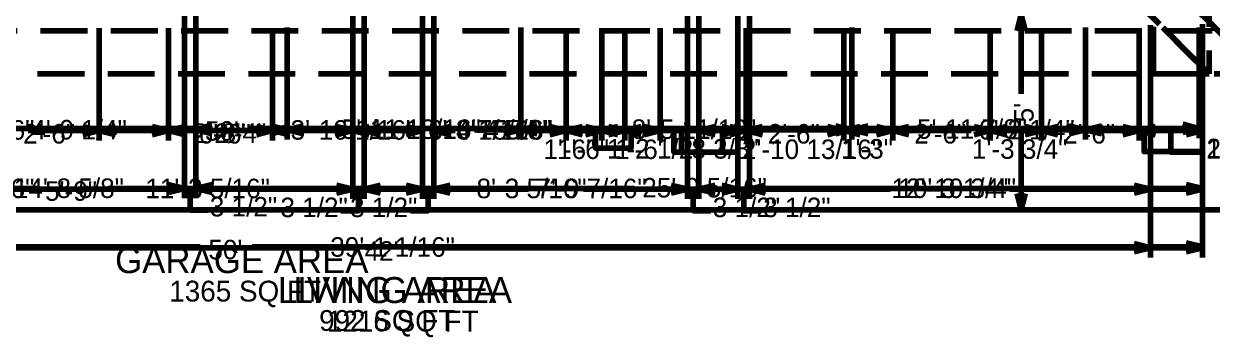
# Model space of a CAD drawing. Header units: inches. Extents: x -355 to 955, y -237 to 947.
# Drawn here: x 292.8 to 658, y -64 to 32.4 of the extents above; entities that cross this region are included whole.
import ezdxf

# ---------------------------------------------------------------- set-up
doc = ezdxf.new("R2010")
doc.units = ezdxf.units.IN
doc.header["$LTSCALE"] = 96
doc.header["$MEASUREMENT"] = 0
doc.linetypes.add('Dash', pattern=[0.225, 0.15, -0.075])
for name, color, linetype, lineweight, true_color in [('Dimensions-0', 7, 'Continuous', 158, 0x000080), ('Dimensions-1', 7, 'Continuous', 158, 0x000080), ('Dimensions-2', 7, 'Continuous', 158, 0x000080), ('Dimensions-3', 7, 'Continuous', 158, 0x000080), ('Footings-0', 7, 'Dash', 211, 0x000000), ('Roof Planes-2', 7, 'Dash', 211, 0x6fa455), ('Roof Planes-3', 7, 'Dash', 211, 0x6fa455), ('Room Labels-1', 7, 'Continuous', 158, 0x004080), ('Room Labels-2', 7, 'Continuous', 158, 0x004080), ('Room Labels-3', 7, 'Continuous', 158, 0x004080), ('Terrain Perimeter-1', 7, 'Continuous', 211, 0x004000)]:
    doc.layers.add(name, color=color, linetype=linetype, lineweight=lineweight, true_color=true_color)

msp = doc.modelspace()

# ---------------------------------------------------------------- linework, layer by layer
at = {"layer": 'Dimensions-0', "color": 176, "linetype": 'Continuous', "lineweight": 158, "true_color": 0x000080, "transparency": 33554687}
for p, q in [((653.95, -2.78), (653.95, 31.22)), ((345.96, 0.22), (53.95, 0.22)), ((361.94, 0.22), (653.95, 0.22))]:
    msp.add_line(p, q, dxfattribs=at)
at = {"layer": 'Dimensions-0', "transparency": 33554687}
for q in [(648.95, 1.47), (648.95, -1.03)]:
    msp.add_line((653.95, 0.22), q, dxfattribs=at)
at = {"layer": 'Dimensions-1', "color": 176, "linetype": 'Continuous', "lineweight": 158, "true_color": 0x000080, "transparency": 33554687}
for p, q in [((342.2, -21.25), (342.2, 37.72)), ((345.7, -21.25), (345.7, 37.72)), ((599.29, 10.87), (599.29, 35.22)), ((373.7, -3.25), (373.7, 31.27)), ((445.52, -3.25), (445.52, 31.27)), ((547.22, -3.25), (547.22, 31.27)), ((619.04, -3.25), (619.04, 31.27)), ((655, -3.25), (655, 32.22)), ((655, -21.25), (655, 32.22)), ((655, -39.25), (655, 32.22)), ((348.83, -0.25), (345.7, -0.25)), ((370.57, -0.25), (373.7, -0.25)), ((387.96, -0.25), (373.7, -0.25)), ((431.25, -0.25), (445.52, -0.25)), ((477.06, -0.25), (445.52, -0.25)), ((515.67, -0.25), (547.22, -0.25)), ((564.76, -0.25), (547.22, -0.25)), ((599.29, -0.43), (599.29, -24.78)), ((601.5, -0.25), (619.04, -0.25)), ((619.04, -0.25), (655, -0.25)), ((296.83, -18.25), (273.2, -18.25)), ((318.57, -18.25), (342.2, -18.25)), ((342.2, -18.25), (345.7, -18.25)), ((480.34, -18.25), (345.7, -18.25)), ((520.36, -18.25), (655, -18.25)), ((347.01, -36.25), (55, -36.25)), ((362.99, -36.25), (655, -36.25))]:
    msp.add_line(p, q, dxfattribs=at)
at = {"layer": 'Dimensions-1', "transparency": 33554687}
for p, q in [((345.7, -3.25), (345.7, 37.72)), ((599.29, 35.22), (598.04, 30.22)), ((599.29, 35.22), (600.54, 30.22)), ((345.7, -0.25), (350.7, 1)), ((373.7, -0.25), (368.7, 1)), ((373.7, -0.25), (378.7, 1)), ((445.52, -0.25), (440.52, 1)), ((445.52, -0.25), (450.52, 1)), ((547.22, -0.25), (542.22, 1)), ((547.22, -0.25), (552.22, 1)), ((619.04, -0.25), (614.04, 1)), ((619.04, -0.25), (624.04, 1)), ((655, -0.25), (650, 1)), ((345.7, -0.25), (350.7, -1.5)), ((373.7, -0.25), (368.7, -1.5)), ((373.7, -0.25), (378.7, -1.5)), ((445.52, -0.25), (440.52, -1.5)), ((445.52, -0.25), (450.52, -1.5)), ((547.22, -0.25), (542.22, -1.5)), ((547.22, -0.25), (552.22, -1.5)), ((619.04, -0.25), (614.04, -1.5)), ((619.04, -0.25), (624.04, -1.5)), ((655, -0.25), (650, -1.5)), ((342.2, -18.25), (337.2, -17)), ((342.2, -18.25), (337.2, -19.5)), ((345.7, -18.25), (350.7, -17)), ((345.7, -18.25), (350.7, -19.5)), ((655, -18.25), (650, -17)), ((655, -18.25), (650, -19.5)), ((599.29, -24.78), (598.04, -19.78)), ((599.29, -24.78), (600.54, -19.78)), ((655, -36.25), (650, -35)), ((655, -36.25), (650, -37.5))]:
    msp.add_line(p, q, dxfattribs=at)
at = {"layer": 'Dimensions-1', "color": 176, "linetype": 'Continuous', "lineweight": 158, "true_color": 0x000080, "transparency": 33554687}
for points in [[(655.61, -6.89), (637.02, -6.89), (637.02, -0.25)], [(349.35, -24.89), (343.95, -24.89), (343.95, -18.25)]]:
    msp.add_lwpolyline(points, dxfattribs=at)
at = {"layer": 'Dimensions-2', "color": 176, "linetype": 'Continuous', "lineweight": 158, "true_color": 0x000080, "transparency": 33554687}
for p, q in [((393.91, -3.47), (393.91, 37.5)), ((393.91, -21.47), (393.91, 37.5)), ((393.91, -3.47), (393.91, 37.5)), ((393.91, -21.47), (393.91, 37.5)), ((397.41, -21.47), (397.41, 37.5)), ((397.41, -21.47), (397.41, 37.5)), ((496.75, -3.47), (496.75, 37.5)), ((496.75, -21.47), (496.75, 37.5)), ((496.75, -21.47), (496.75, 37.5)), ((500.25, -21.47), (500.25, 37.5)), ((500.25, -21.47), (500.25, 37.5)), ((315.94, -3.47), (315.94, 31.05)), ((470.38, -3.47), (470.38, 31.05)), ((470.38, -3.47), (470.38, 31.05)), ((488.38, -3.47), (488.38, 31.05)), ((488.38, -3.47), (488.38, 31.05)), ((514.77, -3.47), (514.77, 31.05)), ((514.77, -3.47), (514.77, 31.05)), ((544.77, -3.47), (544.77, 31.05)), ((544.77, -3.47), (544.77, 31.05)), ((559.78, -3.47), (559.78, 31.05)), ((589.78, -3.47), (589.78, 31.05)), ((605.51, -3.47), (605.51, 31.05)), ((635.51, -3.47), (635.51, 31.05)), ((655, -3.47), (655, 32)), ((655, -3.47), (655, 32)), ((655, -21.47), (655, 32)), ((655, -39.47), (655, 32)), ((655, -21.47), (655, 32)), ((655, -39.47), (655, 32)), ((294.1, -0.47), (393.91, -0.47)), ((311.81, -0.47), (315.94, -0.47)), ((344.05, -0.47), (315.94, -0.47)), ((365.79, -0.47), (393.91, -0.47)), ((414.47, -0.47), (393.91, -0.47)), ((414.58, -0.47), (397.41, -0.47)), ((449.81, -0.47), (470.38, -0.47)), ((453.2, -0.47), (470.38, -0.47)), ((470.38, -0.47), (488.38, -0.47)), ((470.38, -0.47), (488.38, -0.47)), ((488.38, -0.47), (496.75, -0.47)), ((500.25, -0.47), (514.77, -0.47)), ((500.25, -0.47), (514.77, -0.47)), ((518.9, -0.47), (514.77, -0.47)), ((518.9, -0.47), (514.77, -0.47)), ((540.64, -0.47), (544.77, -0.47)), ((540.64, -0.47), (544.77, -0.47)), ((544.77, -0.47), (559.78, -0.47)), ((583.85, -0.47), (544.77, -0.47)), ((563.91, -0.47), (559.78, -0.47)), ((585.65, -0.47), (589.78, -0.47)), ((589.78, -0.47), (605.51, -0.47)), ((609.64, -0.47), (605.51, -0.47)), ((615.92, -0.47), (655, -0.47)), ((631.38, -0.47), (635.51, -0.47)), ((635.51, -0.47), (655, -0.47)), ((294.1, -18.47), (393.91, -18.47)), ((323.98, -18.47), (393.91, -18.47)), ((393.91, -18.47), (397.41, -18.47)), ((393.91, -18.47), (397.41, -18.47)), ((429.41, -18.47), (397.41, -18.47)), ((429.41, -18.47), (397.41, -18.47)), ((464.75, -18.47), (496.75, -18.47)), ((464.75, -18.47), (496.75, -18.47)), ((496.75, -18.47), (500.25, -18.47)), ((496.75, -18.47), (500.25, -18.47)), ((556.91, -18.47), (500.25, -18.47)), ((556.91, -18.47), (500.25, -18.47)), ((598.34, -18.47), (655, -18.47)), ((598.34, -18.47), (655, -18.47)), ((395.01, -36.47), (151, -36.47)), ((395.01, -36.47), (151, -36.47)), ((410.99, -36.47), (655, -36.47)), ((410.99, -36.47), (655, -36.47))]:
    msp.add_line(p, q, dxfattribs=at)
at = {"layer": 'Dimensions-2', "transparency": 33554687}
for p, q in [((397.41, -3.47), (397.41, 37.5)), ((500.25, -3.47), (500.25, 37.5)), ((500.25, -3.47), (500.25, 37.5)), ((315.94, -0.47), (310.94, 0.78)), ((315.94, -0.47), (320.94, 0.78)), ((393.91, -0.47), (388.91, 0.78)), ((393.91, -0.47), (388.91, 0.78)), ((393.91, -0.47), (398.91, 0.78)), ((397.41, -0.47), (402.41, 0.78)), ((470.38, -0.47), (465.38, 0.78)), ((470.38, -0.47), (465.38, 0.78)), ((470.38, -0.47), (475.38, 0.78)), ((470.38, -0.47), (475.38, 0.78)), ((488.38, -0.47), (483.38, 0.78)), ((488.38, -0.47), (483.38, 0.78)), ((500.25, -0.47), (505.25, 0.78)), ((500.25, -0.47), (505.25, 0.78)), ((514.77, -0.47), (509.77, 0.78)), ((514.77, -0.47), (509.77, 0.78)), ((514.77, -0.47), (519.77, 0.78)), ((514.77, -0.47), (519.77, 0.78)), ((544.77, -0.47), (539.77, 0.78)), ((544.77, -0.47), (539.77, 0.78)), ((544.77, -0.47), (549.77, 0.78)), ((544.77, -0.47), (549.77, 0.78)), ((559.78, -0.47), (554.78, 0.78)), ((559.78, -0.47), (564.78, 0.78)), ((589.78, -0.47), (584.78, 0.78)), ((589.78, -0.47), (594.78, 0.78)), ((605.51, -0.47), (600.51, 0.78)), ((605.51, -0.47), (610.51, 0.78)), ((635.51, -0.47), (630.51, 0.78)), ((635.51, -0.47), (640.51, 0.78)), ((655, -0.47), (650, 0.78)), ((655, -0.47), (650, 0.78)), ((315.94, -0.47), (310.94, -1.72)), ((315.94, -0.47), (320.94, -1.72)), ((393.91, -0.47), (388.91, -1.72)), ((393.91, -0.47), (388.91, -1.72)), ((393.91, -0.47), (398.91, -1.72)), ((397.41, -0.47), (402.41, -1.72)), ((470.38, -0.47), (465.38, -1.72)), ((470.38, -0.47), (465.38, -1.72)), ((470.38, -0.47), (475.38, -1.72)), ((470.38, -0.47), (475.38, -1.72)), ((488.38, -0.47), (483.38, -1.72)), ((488.38, -0.47), (483.38, -1.72)), ((500.25, -0.47), (505.25, -1.72)), ((500.25, -0.47), (505.25, -1.72)), ((514.77, -0.47), (509.77, -1.72)), ((514.77, -0.47), (509.77, -1.72)), ((514.77, -0.47), (519.77, -1.72)), ((514.77, -0.47), (519.77, -1.72)), ((544.77, -0.47), (539.77, -1.72)), ((544.77, -0.47), (539.77, -1.72)), ((544.77, -0.47), (549.77, -1.72)), ((544.77, -0.47), (549.77, -1.72)), ((559.78, -0.47), (554.78, -1.72)), ((559.78, -0.47), (564.78, -1.72)), ((589.78, -0.47), (584.78, -1.72)), ((589.78, -0.47), (594.78, -1.72)), ((605.51, -0.47), (600.51, -1.72)), ((605.51, -0.47), (610.51, -1.72)), ((635.51, -0.47), (630.51, -1.72)), ((635.51, -0.47), (640.51, -1.72)), ((655, -0.47), (650, -1.72)), ((655, -0.47), (650, -1.72)), ((393.91, -18.47), (388.91, -17.22)), ((393.91, -18.47), (388.91, -17.22)), ((397.41, -18.47), (402.41, -17.22)), ((397.41, -18.47), (402.41, -17.22)), ((496.75, -18.47), (491.75, -17.22)), ((496.75, -18.47), (491.75, -17.22)), ((500.25, -18.47), (505.25, -17.22)), ((500.25, -18.47), (505.25, -17.22)), ((655, -18.47), (650, -17.22)), ((655, -18.47), (650, -17.22)), ((393.91, -18.47), (388.91, -19.72)), ((393.91, -18.47), (388.91, -19.72)), ((397.41, -18.47), (402.41, -19.72)), ((397.41, -18.47), (402.41, -19.72)), ((496.75, -18.47), (491.75, -19.72)), ((496.75, -18.47), (491.75, -19.72)), ((500.25, -18.47), (505.25, -19.72)), ((500.25, -18.47), (505.25, -19.72)), ((655, -18.47), (650, -19.72)), ((655, -18.47), (650, -19.72)), ((655, -36.47), (650, -35.22)), ((655, -36.47), (650, -35.22)), ((655, -36.47), (650, -37.72)), ((655, -36.47), (650, -37.72))]:
    msp.add_line(p, q, dxfattribs=at)
at = {"layer": 'Dimensions-2', "color": 176, "linetype": 'Continuous', "lineweight": 158, "true_color": 0x000080, "transparency": 33554687}
for points in [[(469.65, -5.91), (479.38, -5.91), (479.38, -0.47)], [(473.85, -5.91), (479.38, -5.91), (479.38, -0.47)], [(497.36, -7.11), (492.56, -7.11), (492.56, -0.47)], [(499.64, -7.11), (507.51, -7.11), (507.51, -0.47)], [(499.64, -7.11), (507.51, -7.11), (507.51, -0.47)], [(655.61, -7.11), (645.26, -7.11), (645.26, -0.47)], [(390.25, -25.11), (395.66, -25.11), (395.66, -18.47)], [(390.25, -25.11), (395.66, -25.11), (395.66, -18.47)], [(503.91, -25.11), (498.5, -25.11), (498.5, -18.47)], [(503.91, -25.11), (498.5, -25.11), (498.5, -18.47)]]:
    msp.add_lwpolyline(points, dxfattribs=at)
at = {"layer": 'Dimensions-3', "color": 176, "linetype": 'Continuous', "lineweight": 158, "true_color": 0x000080, "transparency": 33554687}
for p, q in [((415.29, -3.47), (415.29, 37.5)), ((415.29, -21.47), (415.29, 37.5)), ((418.79, -21.47), (418.79, 37.5)), ((512.25, -3.47), (512.25, 37.5)), ((512.25, -21.47), (512.25, 37.5)), ((515.75, -21.47), (515.75, 37.5)), ((337.26, -3.47), (337.26, 31.05)), ((369.26, -3.47), (369.26, 31.05)), ((459.47, -3.47), (459.47, 31.05)), ((477.47, -3.47), (477.47, 31.05)), ((639, -21.47), (639, 32)), ((639, -39.47), (639, 32)), ((324.66, -0.47), (337.26, -0.47)), ((342.39, -0.47), (337.26, -0.47)), ((364.13, -0.47), (369.26, -0.47)), ((372.27, -0.47), (369.26, -0.47)), ((412.28, -0.47), (415.29, -0.47)), ((423.1, -0.47), (418.79, -0.47)), ((455.16, -0.47), (459.47, -0.47)), ((459.47, -0.47), (477.47, -0.47)), ((477.47, -0.47), (512.25, -0.47)), ((327.63, -18.47), (280, -18.47)), ((367.65, -18.47), (415.29, -18.47)), ((415.29, -18.47), (418.79, -18.47)), ((447.85, -18.47), (418.79, -18.47)), ((483.19, -18.47), (512.25, -18.47)), ((512.25, -18.47), (515.75, -18.47)), ((559, -18.47), (515.75, -18.47)), ((595.75, -18.47), (639, -18.47)), ((384.47, -36.47), (169.95, -36.47)), ((424.48, -36.47), (639, -36.47))]:
    msp.add_line(p, q, dxfattribs=at)
at = {"layer": 'Dimensions-3', "transparency": 33554687}
for p, q in [((418.79, -3.47), (418.79, 37.5)), ((337.26, -0.47), (332.26, 0.78)), ((337.26, -0.47), (342.26, 0.78)), ((369.26, -0.47), (364.26, 0.78)), ((369.26, -0.47), (374.26, 0.78)), ((415.29, -0.47), (410.29, 0.78)), ((418.79, -0.47), (423.79, 0.78)), ((459.47, -0.47), (454.47, 0.78)), ((459.47, -0.47), (464.47, 0.78)), ((477.47, -0.47), (472.47, 0.78)), ((477.47, -0.47), (482.47, 0.78)), ((512.25, -0.47), (507.25, 0.78)), ((337.26, -0.47), (332.26, -1.72)), ((337.26, -0.47), (342.26, -1.72)), ((369.26, -0.47), (364.26, -1.72)), ((369.26, -0.47), (374.26, -1.72)), ((415.29, -0.47), (410.29, -1.72)), ((418.79, -0.47), (423.79, -1.72)), ((459.47, -0.47), (454.47, -1.72)), ((459.47, -0.47), (464.47, -1.72)), ((477.47, -0.47), (472.47, -1.72)), ((477.47, -0.47), (482.47, -1.72)), ((512.25, -0.47), (507.25, -1.72)), ((415.29, -18.47), (410.29, -17.22)), ((418.79, -18.47), (423.79, -17.22)), ((512.25, -18.47), (507.25, -17.22)), ((515.75, -18.47), (520.75, -17.22)), ((639, -18.47), (634, -17.22)), ((415.29, -18.47), (410.29, -19.72)), ((418.79, -18.47), (423.79, -19.72)), ((512.25, -18.47), (507.25, -19.72)), ((515.75, -18.47), (520.75, -19.72)), ((639, -18.47), (634, -19.72)), ((639, -36.47), (634, -35.22)), ((639, -36.47), (634, -37.72))]:
    msp.add_line(p, q, dxfattribs=at)
at = {"layer": 'Dimensions-3', "color": 176, "linetype": 'Continuous', "lineweight": 158, "true_color": 0x000080, "transparency": 33554687}
for points in [[(473.99, -5.91), (468.47, -5.91), (468.47, -0.47)], [(512.86, -7.11), (494.86, -7.11), (494.86, -0.47)], [(411.63, -25.11), (417.04, -25.11), (417.04, -18.47)], [(519.41, -25.11), (514, -25.11), (514, -18.47)]]:
    msp.add_lwpolyline(points, dxfattribs=at)
at = {"layer": 'Footings-0', "transparency": 33554687}
for p, q in [((657.95, 398.22), (657.95, 30.22)), ((657.95, 30.22), (49.95, 30.22))]:
    msp.add_line(p, q, dxfattribs=at)
at = {"layer": 'Roof Planes-2', "transparency": 33554687}
for points in [[(673, 17), (639.95, 50.05), (639.95, 379.95), (673, 413)], [(639.95, 17), (639.95, 50.05), (673, 17)]]:
    msp.add_lwpolyline(points, close=True, dxfattribs=at)
at = {"layer": 'Roof Planes-3', "transparency": 33554687}
for points in [[(657, 17), (459.5, 214.5), (459.5, 215.5), (657, 413)], [(262, 17), (459.5, 214.5), (657, 17)]]:
    msp.add_lwpolyline(points, close=True, dxfattribs=at)
at = {"layer": 'Terrain Perimeter-1', "transparency": 33554687}
msp.add_lwpolyline([(955, 455.22), (955, -24.78), (-245, -24.78), (-245, 455.22)], close=True, dxfattribs=at)

# ---------------------------------------------------------------- texts
at = {"layer": 'Dimensions-0', "color": 176, "linetype": 'Continuous', "lineweight": 158, "true_color": 0x000080, "transparency": 33554687, "insert": (348.46, -3.66), "char_height": 6, "width": 11.34, "attachment_point": 7}
msp.add_mtext("\\fChief Blueprint|b0|i0|c0|p0;50'", dxfattribs=at)
at = {"layer": 'Dimensions-1', "color": 176, "linetype": 'Continuous', "lineweight": 158, "true_color": 0x000080, "transparency": 33554687, "insert": (603.17, 2.07), "char_height": 6, "width": 6.66, "attachment_point": 7, "rotation": 90}
msp.add_mtext("\\fChief Blueprint|b0|i0|c0|p0;5'", dxfattribs=at)
at = {"layer": 'Dimensions-1', "color": 176, "linetype": 'Continuous', "lineweight": 158, "true_color": 0x000080, "transparency": 33554687, "char_height": 6, "attachment_point": 7}
for s, insert, width in [('\\fChief Blueprint|b0|i0|c0|p0;2\'-4"', (351.33, -4.25), 18.66), ('\\fChief Blueprint|b0|i0|c0|p0;5\'-11 13/16"', (390.46, -3.11), 46.74), ('\\fChief Blueprint|b0|i0|c0|p0;8\'-5 11/16"', (479.56, -3.11), 42.06), ('\\fChief Blueprint|b0|i0|c0|p0;5\'-11 7/8"', (567.26, -3.05), 37.38), ('\\fChief Blueprint|b0|i0|c0|p0;2\'-11 15/16"', (656.2, -9.06), 46.74), ('\\fChief Blueprint|b0|i0|c0|p0;5\'-9"', (299.33, -22.13), 18.66), ('\\fChief Blueprint|b0|i0|c0|p0;25\'-9 5/16"', (482.84, -21.11), 42.06), ('\\fChief Blueprint|b0|i0|c0|p0;3 1/2"', (349.95, -26.94), 23.64), ("\\fChief Blueprint|b0|i0|c0|p0;50'", (349.51, -40.13), 11.34)]:
    msp.add_mtext(s, dxfattribs=dict(at, insert=insert, width=width))
at = {"layer": 'Dimensions-2', "color": 176, "linetype": 'Continuous', "lineweight": 158, "true_color": 0x000080, "transparency": 33554687, "char_height": 6, "attachment_point": 7}
for s, insert, width in [('\\fChief Blueprint|b0|i0|c0|p0;20\'-2 15/16"', (253.31, -3.33), 46.74), ('\\fChief Blueprint|b0|i0|c0|p0;2\'-6"', (292.57, -4.53), 18.66), ('\\fChief Blueprint|b0|i0|c0|p0;6\'-6"', (346.55, -4.53), 18.66), ('\\fChief Blueprint|b0|i0|c0|p0;6\'-4 7/16"', (416.97, -3.33), 37.38), ('\\fChief Blueprint|b0|i0|c0|p0;6\'-0 15/16"', (417.08, -3.33), 42.06), ('\\fChief Blueprint|b0|i0|c0|p0;2\'-6"', (521.4, -4.53), 18.66), ('\\fChief Blueprint|b0|i0|c0|p0;2\'-6"', (521.4, -4.53), 18.66), ('\\fChief Blueprint|b0|i0|c0|p0;2\'-6"', (566.41, -4.53), 18.66), ('\\fChief Blueprint|b0|i0|c0|p0;9\'-2 1/4"', (586.36, -3.27), 32.7), ('\\fChief Blueprint|b0|i0|c0|p0;2\'-6"', (612.14, -4.53), 18.66), ('\\fChief Blueprint|b0|i0|c0|p0;1\'-6"', (452.44, -9.28), 18.66), ('\\fChief Blueprint|b0|i0|c0|p0;1\'-6"', (456.63, -9.28), 18.66), ('\\fChief Blueprint|b0|i0|c0|p0;1\'-2 1/2"', (471.99, -9.16), 32.7), ('\\fChief Blueprint|b0|i0|c0|p0;1\'-2 1/2"', (471.99, -9.16), 32.7), ('\\fChief Blueprint|b0|i0|c0|p0;8 3/8"', (497.95, -9.16), 23.64), ('\\fChief Blueprint|b0|i0|c0|p0;1\'-3"', (543.9, -9.16), 18.66), ('\\fChief Blueprint|b0|i0|c0|p0;1\'-3 3/4"', (584.12, -9.22), 32.7), ('\\fChief Blueprint|b0|i0|c0|p0;1\'-7 1/2"', (656.2, -9.22), 32.7), ('\\fChief Blueprint|b0|i0|c0|p0;20\'-2 15/16"', (253.31, -21.33), 46.74), ('\\fChief Blueprint|b0|i0|c0|p0;14\'-8 5/8"', (289.74, -21.27), 37.38), ('\\fChief Blueprint|b0|i0|c0|p0;8\'-3 5/16"', (431.91, -21.33), 37.38), ('\\fChief Blueprint|b0|i0|c0|p0;8\'-3 5/16"', (431.91, -21.33), 37.38), ('\\fChief Blueprint|b0|i0|c0|p0;12\'-10 3/4"', (559.42, -21.27), 42.06), ('\\fChief Blueprint|b0|i0|c0|p0;12\'-10 3/4"', (559.42, -21.27), 42.06), ('\\fChief Blueprint|b0|i0|c0|p0;3 1/2"', (371.66, -27.16), 23.64), ('\\fChief Blueprint|b0|i0|c0|p0;3 1/2"', (371.66, -27.16), 23.64), ('\\fChief Blueprint|b0|i0|c0|p0;3 1/2"', (504.5, -27.16), 23.64), ('\\fChief Blueprint|b0|i0|c0|p0;3 1/2"', (504.5, -27.16), 23.64), ("\\fChief Blueprint|b0|i0|c0|p0;42'", (397.51, -40.47), 11.34), ("\\fChief Blueprint|b0|i0|c0|p0;42'", (397.51, -40.47), 11.34)]:
    msp.add_mtext(s, dxfattribs=dict(at, insert=insert, width=width))
at = {"layer": 'Dimensions-3', "color": 176, "linetype": 'Continuous', "lineweight": 158, "true_color": 0x000080, "transparency": 33554687, "char_height": 6, "attachment_point": 7}
for s, insert, width in [('\\fChief Blueprint|b0|i0|c0|p0;4\'-9 1/4"', (295.1, -3.27), 32.7), ('\\fChief Blueprint|b0|i0|c0|p0;2\'-8"', (344.89, -4.35), 18.66), ('\\fChief Blueprint|b0|i0|c0|p0;3\'-10 1/16"', (374.77, -3.33), 42.06), ('\\fChief Blueprint|b0|i0|c0|p0;3\'-4 5/8"', (425.6, -3.27), 32.7), ('\\fChief Blueprint|b0|i0|c0|p0;1\'-6"', (474.47, -9.28), 18.66), ('\\fChief Blueprint|b0|i0|c0|p0;2\'-10 13/16"', (513.45, -9.28), 46.74), ('\\fChief Blueprint|b0|i0|c0|p0;11\'-3 5/16"', (330.13, -21.33), 42.06), ('\\fChief Blueprint|b0|i0|c0|p0;7\'-9 7/16"', (450.35, -21.33), 37.38), ('\\fChief Blueprint|b0|i0|c0|p0;10\'-3 1/4"', (561.51, -21.27), 37.38), ('\\fChief Blueprint|b0|i0|c0|p0;3 1/2"', (393.04, -27.16), 23.64), ('\\fChief Blueprint|b0|i0|c0|p0;3 1/2"', (520, -27.16), 23.64), ('\\fChief Blueprint|b0|i0|c0|p0;39\'-1 1/16"', (386.97, -39.33), 42.06)]:
    msp.add_mtext(s, dxfattribs=dict(at, insert=insert, width=width))
at = {"layer": 'Room Labels-1', "transparency": 33554687, "attachment_point": 7}
for s, insert, char_height, width in [('\\fChief Blueprint|b0|i0|c0|p0;GARAGE AREA\\P', (320.84, -44.39), 8, 81.36), ('\\fChief Blueprint|b0|i0|c0|p0;1365 SQ FT\\P', (337.5, -54.78), 6.4, 48.768)]:
    msp.add_mtext(s, dxfattribs=dict(at, insert=insert, char_height=char_height, width=width))
at = {"layer": 'Room Labels-2', "transparency": 33554687, "attachment_point": 8}
for s, insert, char_height, width in [('\\fChief Blueprint|b0|i0|c0|p0;LIVING AREA\\P', (409.24, -53.61), 8, 70.24), ('\\fChief Blueprint|b0|i0|c0|p0;1216 SQ FT\\P', (409.24, -64), 6.4, 48.768)]:
    msp.add_mtext(s, dxfattribs=dict(at, insert=insert, char_height=char_height, width=width))
at = {"layer": 'Room Labels-3', "transparency": 33554687, "attachment_point": 8}
for s, insert, char_height, width in [('\\fChief Blueprint|b0|i0|c0|p0;LIVING AREA\\P', (404.47, -53.61), 8, 70.24), ('\\fChief Blueprint|b0|i0|c0|p0;992 SQ FT\\P', (404.47, -63.81), 6.4, 43.776)]:
    msp.add_mtext(s, dxfattribs=dict(at, insert=insert, char_height=char_height, width=width))

doc.saveas('drawing.dxf')
